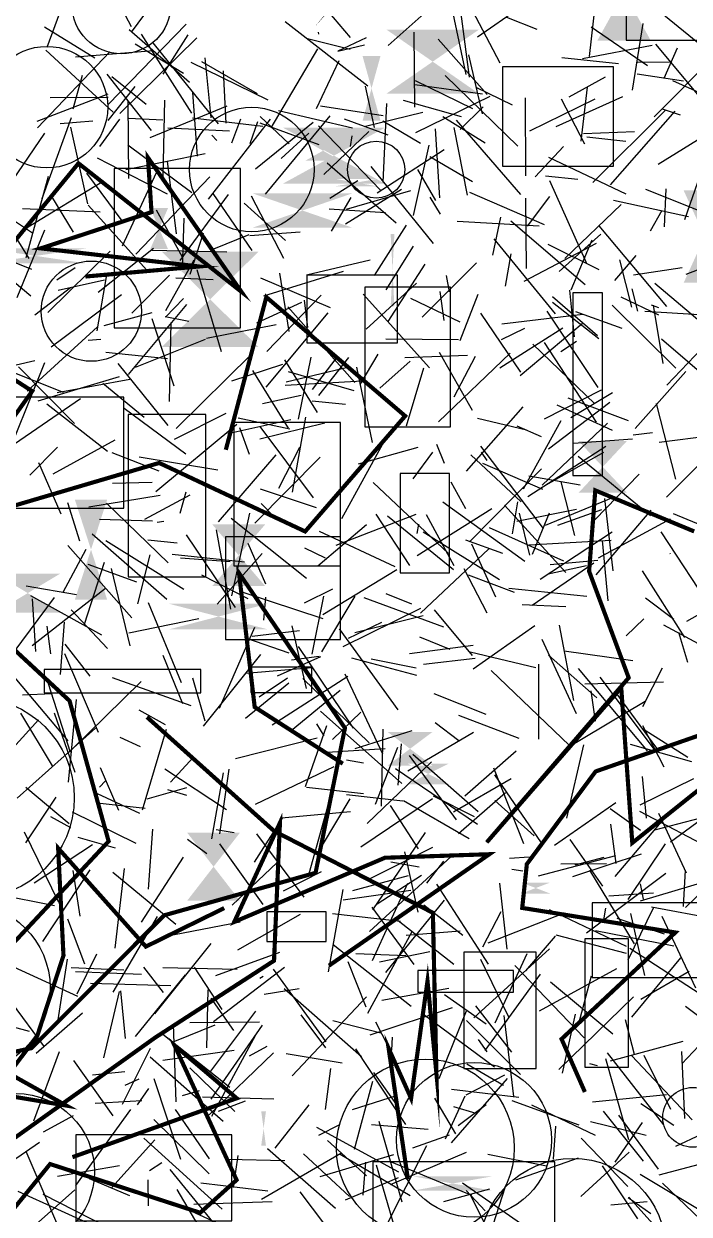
# Model space of a CAD drawing. Extents: x 39652501 to 39653363, y 39457785 to 39458687.
# Drawn here: x 39653107 to 39653187, y 39458163.8 to 39458307.1 of the extents above; entities that cross this region are included whole.
import ezdxf

# ---------------------------------------------------------------- set-up
doc = ezdxf.new("R2010")
doc.units = 0
doc.layers.get('0').update_dxf_attribs({"linetype": 'CONTINUOUS'})

msp = doc.modelspace()

# ---------------------------------------------------------------- linework, layer by layer
for p, q in [((39653115.2592, 39458315.6453), (39653119.8741, 39458306.7498)), ((39653109.7864, 39458304.2398), (39653113.2987, 39458313.8163)), ((39653124.5231, 39458312.3841), (39653119.9046, 39458306.0414)), ((39653146.2807, 39458305.3935), (39653141.5549, 39458311.0076)), ((39653158.0313, 39458310.8742), (39653160.1268, 39458300.9552)), ((39653175.8685, 39458310.9976), (39653174.9869, 39458303.1141)), ((39653159.5174, 39458308.5763), (39653160.5545, 39458300.6282)), ((39653164.2774, 39458302.3263), (39653160.5549, 39458309.4174)), ((39653166.6257, 39458308.9799), (39653161.5497, 39458305.4284)), ((39653190.9656, 39458302.3862), (39653182.4297, 39458309.3427)), ((39653126.5254, 39458306.9963), (39653117.1229, 39458297.3472)), ((39653148.3632, 39458299.5587), (39653138.4143, 39458307.3108)), ((39653150.8052, 39458304.4354), (39653155.1198, 39458308.2777)), ((39653165.0536, 39458307.8656), (39653168.6786, 39458306.4299)), ((39653181.4475, 39458307.0782), (39653180.1501, 39458299.0836)), ((39653109.475, 39458306.6722), (39653115.5424, 39458302.9618)), ((39653126.8998, 39458299.9803), (39653119.651, 39458306.3159)), ((39653127.1723, 39458296.3017), (39653121.1174, 39458305.7926)), ((39653126.7138, 39458305.7391), (39653123.6865, 39458301.0028)), ((39653142.3747, 39458306.0334), (39653142.4386, 39458305.8016)), ((39653153.9999, 39458297.0261), (39653153.9121, 39458306.0562)), ((39653181.9805, 39458302.0157), (39653175.2138, 39458306.6605)), ((39653127.8067, 39458305.3559), (39653118.5162, 39458296.2419)), ((39653120.3884, 39458304.6291), (39653126.1964, 39458301.1188)), ((39653130.3934, 39458295.0054), (39653122.5284, 39458304.7509)), ((39653141.0929, 39458305.2852), (39653146.218, 39458304.0181)), ((39653144.7437, 39458303.7793), (39653147.943, 39458304.5129)), ((39653148.1445, 39458305.3585), (39653144.7644, 39458303.7694)), ((39653162.7192, 39458298.55), (39653156.8119, 39458305.2158)), ((39653182.5587, 39458304.4471), (39653174.1971, 39458302.8319)), ((39653182.8115, 39458295.8507), (39653191.9641, 39458305.1332)), ((39653182.9734, 39458304.6027), (39653190.2409, 39458295.8278)), ((39653185.5668, 39458304.1286), (39653183.9664, 39458300.4591)), ((39653108.6358, 39458294.555), (39653117.3403, 39458303.6836)), ((39653117.743, 39458296.4141), (39653109.632, 39458303.8883)), ((39653113.2147, 39458303.0672), (39653122.5742, 39458303.845)), ((39653128.7348, 39458302.9723), (39653129.4621, 39458295.7403)), ((39653136.714, 39458294.553), (39653142.3582, 39458304.0507)), ((39653162.1536, 39458296.2124), (39653160.525, 39458303.3096)), ((39653171.6765, 39458303.0042), (39653178.5153, 39458302.2876)), ((39653136.3785, 39458297.8545), (39653127.0948, 39458302.3925)), ((39653128.3671, 39458302.5024), (39653135.0592, 39458298.6583)), ((39653131.3344, 39458295.1041), (39653130.9981, 39458301.4032)), ((39653144.8797, 39458302.606), (39653142.1469, 39458296.8321)), ((39653180.777, 39458302.4279), (39653184.6314, 39458302.4709)), ((39653112.9032, 39458296.8185), (39653114.0238, 39458300.8727)), ((39653122.3584, 39458294.2297), (39653117.019, 39458300.984)), ((39653117.5777, 39458300.7063), (39653121.7149, 39458297.3766)), ((39653154.0609, 39458300.2507), (39653160.9626, 39458296.851)), ((39653157.6617, 39458300.8501), (39653166.4144, 39458292.3184)), ((39653172.5714, 39458298.2729), (39653176.9484, 39458300.6688)), ((39653180.7712, 39458301.049), (39653186.3416, 39458300.1765)), ((39653184.9963, 39458300.2286), (39653190.0193, 39458297.9686)), ((39653108.5993, 39458295.3302), (39653117.1368, 39458298.6147)), ((39653120.3437, 39458299.5238), (39653117.1042, 39458295.4129)), ((39653127.8812, 39458291.1284), (39653127.3045, 39458298.7766)), ((39653149.175, 39458294.585), (39653148.0615, 39458299.5475)), ((39653154.0181, 39458299.7389), (39653162.1546, 39458298.6327)), ((39653154.1393, 39458293.9701), (39653163.0631, 39458298.344)), ((39653165.739, 39458297.2687), (39653161.3919, 39458299.3813)), ((39653174.7212, 39458299.4301), (39653173.9755, 39458292.95)), ((39653117.1168, 39458298.201), (39653110.1471, 39458298.1433)), ((39653119.603, 39458288.4322), (39653119.5293, 39458297.6918)), ((39653131.4017, 39458297.1355), (39653122.1405, 39458293.3139)), ((39653123.8849, 39458297.8633), (39653123.7061, 39458288.6673)), ((39653142.6679, 39458297.1676), (39653150.1835, 39458296.0291)), ((39653150.5885, 39458297.4663), (39653150.1659, 39458287.9883)), ((39653152.6123, 39458297.8693), (39653159.599, 39458295.9065)), ((39653159.4751, 39458294.3309), (39653162.2419, 39458297.0798)), ((39653167.3615, 39458288.7451), (39653167.3131, 39458298.1613)), ((39653175.6704, 39458297.9684), (39653167.7962, 39458294.1384)), ((39653179.0002, 39458298.2505), (39653170.957, 39458294.6437)), ((39653171.6116, 39458298.0335), (39653174.434, 39458292.6186)), ((39653109.1804, 39458286.0494), (39653112.702, 39458295.7651)), ((39653118.4942, 39458295.565), (39653116.0812, 39458292.2861)), ((39653119.604, 39458295.6896), (39653123.6966, 39458295.5029)), ((39653127.2727, 39458295.72), (39653135.7474, 39458294.753)), ((39653136.6241, 39458295.5956), (39653129.1656, 39458285.9352)), ((39653132.0092, 39458292.7275), (39653133.0681, 39458295.6273)), ((39653135.4211, 39458295.916), (39653138.898, 39458292.6008)), ((39653136.0416, 39458286.5493), (39653143.8115, 39458295.9672)), ((39653137.6123, 39458296.6202), (39653146.5325, 39458294.5183)), ((39653150.7903, 39458293.6391), (39653145.5428, 39458295.5857)), ((39653154.9577, 39458296.3925), (39653147.9111, 39458294.6693)), ((39653157.3825, 39458295.8924), (39653162.491, 39458292.7362)), ((39653175.4306, 39458287.9643), (39653184.1958, 39458296.7049)), ((39653185.2948, 39458296.5539), (39653177.5081, 39458287.686)), ((39653192.7588, 39458296.0017), (39653183.2682, 39458290.1411)), ((39653183.7415, 39458296.8204), (39653185.938, 39458296.1023)), ((39653115.2876, 39458295.3477), (39653111.3694, 39458294.9965)), ((39653112.5836, 39458294.6106), (39653114.635, 39458285.3979)), ((39653124.3179, 39458294.5309), (39653131.7109, 39458294.1556)), ((39653135.0933, 39458295.2685), (39653134.1582, 39458292.59)), ((39653134.8569, 39458289.5825), (39653141.7864, 39458295.2093)), ((39653142.517, 39458292.5052), (39653135.4278, 39458295.0851)), ((39653149.8964, 39458287.0252), (39653142.4324, 39458294.7631)), ((39653143.0552, 39458288.9134), (39653148.4665, 39458294.1013)), ((39653150.1578, 39458295.3791), (39653154.7097, 39458292.708)), ((39653157.0052, 39458286.0968), (39653156.4861, 39458294.4015)), ((39653158.6945, 39458294.5784), (39653160.3106, 39458286.4391)), ((39653158.9887, 39458295.4503), (39653166.7354, 39458286.5114)), ((39653180.4377, 39458294.062), (39653174.2869, 39458293.804)), ((39653109.4769, 39458293.9034), (39653104.2384, 39458286.2137)), ((39653130.1896, 39458292.999), (39653129.6109, 39458293.6491)), ((39653137.9218, 39458290.8344), (39653141.2608, 39458293.9021)), ((39653146.4465, 39458293.5685), (39653146.2489, 39458292.2734)), ((39653174.6876, 39458293.4538), (39653179.379, 39458292.9273)), ((39653119.2661, 39458289.5287), (39653128.809, 39458291.4348)), ((39653127.203, 39458286.7066), (39653119.4933, 39458292.4661)), ((39653157.5463, 39458291.8756), (39653149.4638, 39458286.6827)), ((39653153.8408, 39458284.0029), (39653155.7549, 39458292.4415)), ((39653171.8755, 39458292.2866), (39653168.4658, 39458288.6537)), ((39653115.8172, 39458290.9277), (39653124.2298, 39458286.5879)), ((39653125.3262, 39458281.779), (39653124.2474, 39458290.5166)), ((39653143.47, 39458290.3092), (39653151.7666, 39458283.114)), ((39653156.2741, 39458280.6104), (39653148.7443, 39458289.8827)), ((39653160.9366, 39458288.0331), (39653155.8226, 39458291.0269)), ((39653170.103, 39458291.0037), (39653179.3932, 39458286.5725)), ((39653107.2502, 39458278.9088), (39653109.9543, 39458288.7355)), ((39653118.9292, 39458283.1842), (39653114.551, 39458289.0768)), ((39653118.8533, 39458280.3247), (39653123.2302, 39458289.7413)), ((39653120.4624, 39458279.3319), (39653129.3632, 39458288.6469)), ((39653156.5197, 39458285.7926), (39653154.3528, 39458289.5263)), ((39653169.7122, 39458288.7389), (39653173.6001, 39458288.3634)), ((39653188.3155, 39458288.8882), (39653186.436, 39458283.4775)), ((39653116.4492, 39458288.0393), (39653107.4918, 39458282.5936)), ((39653143.7973, 39458286.0878), (39653147.1663, 39458288.2025)), ((39653145.6837, 39458282.9788), (39653152.426, 39458287.169)), ((39653145.7914, 39458284.7407), (39653153.5464, 39458287.0059)), ((39653174.676, 39458278.2944), (39653170.2365, 39458288.1702)), ((39653181.7661, 39458287.1467), (39653188.2959, 39458284.5453)), ((39653184.2009, 39458287.1994), (39653183.9984, 39458282.6021)), ((39653107.6078, 39458278.826), (39653103.2346, 39458285.8275)), ((39653112.9614, 39458281.9914), (39653110.3412, 39458286.2847)), ((39653131.5743, 39458286.5057), (39653125.7539, 39458278.5842)), ((39653134.4536, 39458279.7829), (39653129.7592, 39458286.6339)), ((39653133.4693, 39458285.465), (39653138.4482, 39458280.9923)), ((39653138.251, 39458278.8048), (39653134.3818, 39458286.3098)), ((39653146.323, 39458286.1545), (39653143.9473, 39458282.1017)), ((39653157.1128, 39458284.1383), (39653155.8375, 39458286.1879)), ((39653169.6002, 39458282.8424), (39653160.6217, 39458286.7636)), ((39653167.3365, 39458286.0772), (39653167.4076, 39458277.5971)), ((39653167.5749, 39458282.7148), (39653170.2443, 39458286.2802)), ((39653186.9395, 39458283.8079), (39653177.9084, 39458285.7989)), ((39653108.0269, 39458281.876), (39653103.8801, 39458284.5694)), ((39653106.8167, 39458284.8134), (39653116.1474, 39458284.4258)), ((39653121.7581, 39458277.4182), (39653114.712, 39458285.2272)), ((39653126.0683, 39458278.9534), (39653122.9473, 39458284.6178)), ((39653143.7132, 39458284.7888), (39653150.4946, 39458284.3309)), ((39653172.0499, 39458278.8094), (39653178.8256, 39458285.3106)), ((39653182.3443, 39458282.1371), (39653183.7414, 39458284.6158)), ((39653126.2125, 39458283.6606), (39653126.04, 39458277.574)), ((39653152.9834, 39458282.8146), (39653149.1296, 39458276.772)), ((39653159.0978, 39458283.2951), (39653168.9807, 39458282.7283)), ((39653163.3854, 39458279.2231), (39653164.3717, 39458283.7963)), ((39653174.5016, 39458275.6495), (39653165.5448, 39458283.2946)), ((39653184.3336, 39458273.0267), (39653176.1797, 39458282.7508)), ((39653109.4601, 39458282.2341), (39653106.1461, 39458274.0846)), ((39653128.5661, 39458281.8635), (39653126.9593, 39458276.8897)), ((39653134.0413, 39458281.6486), (39653129.8018, 39458279.947)), ((39653134.1715, 39458281.5768), (39653140.2286, 39458282.0055)), ((39653163.518, 39458281.1726), (39653170.8849, 39458272.1638)), ((39653176.3918, 39458281.7274), (39653171.373, 39458277.2362)), ((39653100.7561, 39458280.2532), (39653107.8312, 39458274.3206)), ((39653122.5627, 39458280.0222), (39653115.9193, 39458274.722)), ((39653122.369, 39458279.8087), (39653131.3808, 39458279.627)), ((39653150.563, 39458275.0475), (39653153.8448, 39458280.2997)), ((39653167.1486, 39458276.081), (39653175.8521, 39458280.645)), ((39653169.9891, 39458280.5137), (39653176.1305, 39458277.4852)), ((39653172.8165, 39458275.023), (39653175.3473, 39458281.0704)), ((39653103.5014, 39458279.2972), (39653107.9168, 39458277.5387)), ((39653117.3696, 39458279.6833), (39653109.8637, 39458272.31)), ((39653127.4467, 39458278.614), (39653124.0235, 39458272.5044)), ((39653148.6482, 39458278.6115), (39653140.9889, 39458276.8172)), ((39653165.5405, 39458279.3706), (39653164.8612, 39458275.4832)), ((39653180.6131, 39458279.161), (39653178.0199, 39458276.1542)), ((39653180.1262, 39458272.9313), (39653178.6609, 39458278.6297)), ((39653186.6314, 39458276.9167), (39653191.5613, 39458278.8119)), ((39653110.9394, 39458276.2606), (39653113.1419, 39458277.7194)), ((39653130.7577, 39458267.594), (39653127.833, 39458277.4603)), ((39653135.846, 39458274.3013), (39653145.4509, 39458277.2837)), ((39653138.9138, 39458270.0418), (39653137.7887, 39458277.0396)), ((39653150.7908, 39458271.2243), (39653155.2441, 39458278.1378)), ((39653161.4422, 39458278.2814), (39653154.8944, 39458271.7305)), ((39653186.1599, 39458277.671), (39653180.3251, 39458276.7841)), ((39653111.1148, 39458275.0015), (39653116.6942, 39458276.2547)), ((39653115.8028, 39458270.1183), (39653116.9172, 39458276.6162)), ((39653119.9866, 39458272.2311), (39653124.5, 39458276.8057)), ((39653125.2565, 39458276.4861), (39653129.7622, 39458276.2801)), ((39653143.8795, 39458272.872), (39653135.5034, 39458276.4518)), ((39653148.1527, 39458270.3135), (39653154.1952, 39458275.8511)), ((39653158.1942, 39458274.7966), (39653157.8062, 39458276.754)), ((39653182.8643, 39458275.8324), (39653188.5376, 39458271.0555)), ((39653112.5874, 39458275.2737), (39653108.3086, 39458271.986)), ((39653118.7413, 39458274.4282), (39653110.2518, 39458268.1416)), ((39653126.1981, 39458274.0126), (39653124.0341, 39458271.7539)), ((39653142.7351, 39458274.3956), (39653136.1999, 39458267.6032)), ((39653147.8124, 39458274.5329), (39653155.7842, 39458265.6423)), ((39653153.5034, 39458274.0297), (39653159.4132, 39458271.178)), ((39653157.0316, 39458274.8475), (39653157.5165, 39458271.3458)), ((39653159.4457, 39458268.9259), (39653161.6338, 39458274.5003)), ((39653170.574, 39458274.219), (39653175.9827, 39458269.5265)), ((39653172.6348, 39458274.9951), (39653173.1904, 39458269.3856)), ((39653183.3454, 39458272.0022), (39653178.8128, 39458274.1678)), ((39653180.8169, 39458272.4862), (39653180.1433, 39458275.1382)), ((39653126.559, 39458273.2873), (39653119.5177, 39458264.8313)), ((39653135.0188, 39458271.0508), (39653140.4246, 39458273.5336)), ((39653146.7771, 39458263.9013), (39653138.726, 39458273.0107)), ((39653141.1256, 39458270.5196), (39653140.7269, 39458273.7753)), ((39653176.1395, 39458269.1492), (39653170.5636, 39458273.5039)), ((39653177.7481, 39458273.2088), (39653185.4071, 39458265.6217)), ((39653182.4298, 39458273.2394), (39653183.3071, 39458272.9179)), ((39653182.6898, 39458273.1875), (39653183.8459, 39458266.1798)), ((39653116.6501, 39458270.7538), (39653122.4199, 39458272.2958)), ((39653122.3925, 39458271.5904), (39653125.0352, 39458263.4746)), ((39653126.8166, 39458271.214), (39653123.9701, 39458271.7842)), ((39653124.4904, 39458261.5782), (39653124.7108, 39458271.123)), ((39653143.532, 39458272.2674), (39653136.0895, 39458263.3329)), ((39653161.9089, 39458272.2441), (39653166.7015, 39458265.1236)), ((39653164.4677, 39458270.9379), (39653174.2263, 39458272.0894)), ((39653169.8689, 39458272.4571), (39653176.0322, 39458263.2988)), ((39653173.3236, 39458272.4369), (39653178.9012, 39458270.4402)), ((39653181.6805, 39458272.4812), (39653190.8605, 39458271.9235)), ((39653115.8523, 39458270.5852), (39653107.3882, 39458262.8223)), ((39653128.9635, 39458269.2014), (39653137.3397, 39458270.8846)), ((39653171.8212, 39458270.4146), (39653164.2337, 39458265.594)), ((39653167.2173, 39458270.396), (39653164.401, 39458269.0199)), ((39653166.6886, 39458264.711), (39653174.1198, 39458271.004)), ((39653184.3052, 39458263.5604), (39653190.5331, 39458270.1002)), ((39653116.2565, 39458269.0397), (39653114.7383, 39458268.9563)), ((39653120.4167, 39458265.729), (39653128.8473, 39458269.1131)), ((39653159.2698, 39458269.0366), (39653150.5104, 39458269.0931)), ((39653175.6675, 39458261.3141), (39653168.2185, 39458268.5031)), ((39653175.8675, 39458259.0942), (39653169.5927, 39458268.6971)), ((39653171.576, 39458267.621), (39653173.4525, 39458268.8391)), ((39653183.6785, 39458269.1596), (39653192.5024, 39458261.5506)), ((39653116.8423, 39458267.5221), (39653124.2452, 39458266.7751)), ((39653125.319, 39458258.3525), (39653134.3999, 39458267.3541)), ((39653140.0341, 39458259.4659), (39653141.5347, 39458266.9499)), ((39653141.7167, 39458263.0316), (39653144.671, 39458266.9324)), ((39653146.0471, 39458266.9124), (39653142.4078, 39458262.3198)), ((39653149.558, 39458267.3143), (39653147.4108, 39458263.6548)), ((39653152.794, 39458266.893), (39653160.3483, 39458267.1706)), ((39653156.8735, 39458259.1604), (39653165.4763, 39458267.4076)), ((39653156.9335, 39458267.5293), (39653160.9225, 39458260.5597)), ((39653158.7344, 39458262.1564), (39653161.3099, 39458267.0727)), ((39653108.3023, 39458266.4851), (39653101.9284, 39458265.025)), ((39653104.6774, 39458265.5146), (39653111.7132, 39458262.7372)), ((39653109.4788, 39458266.2526), (39653105.8588, 39458257.2637)), ((39653113.069, 39458258.95), (39653106.3355, 39458265.785)), ((39653124.3496, 39458258.7087), (39653118.334, 39458266.1858)), ((39653132.0164, 39458264.0669), (39653138.1509, 39458266.083)), ((39653138.3409, 39458266.6007), (39653142.2677, 39458260.2738)), ((39653146.1052, 39458265.7271), (39653138.5446, 39458263.917)), ((39653148.9385, 39458256.6547), (39653147.0259, 39458265.7292)), ((39653153.4327, 39458266.44), (39653149.7859, 39458263.1977)), ((39653155.0736, 39458265.5898), (39653152.9748, 39458258.6215)), ((39653118.4683, 39458264.5568), (39653108.6513, 39458261.6247)), ((39653111.0105, 39458262.6756), (39653119.7268, 39458264.2686)), ((39653134.4839, 39458265.3189), (39653138.7951, 39458258.385)), ((39653138.4216, 39458263.5816), (39653147.7109, 39458264.0926)), ((39653138.7768, 39458265.1979), (39653146.6737, 39458262.9261)), ((39653180.4949, 39458258.3356), (39653186.6177, 39458265.2198)), ((39653121.4678, 39458259.6897), (39653116.4734, 39458263.7766)), ((39653169.6185, 39458259.5117), (39653176.4819, 39458262.9867)), ((39653172.767, 39458259.6741), (39653177.8006, 39458262.6623)), ((39653113.7808, 39458261.9072), (39653105.2053, 39458256.0172)), ((39653109.7383, 39458261.3318), (39653117.0577, 39458255.6032)), ((39653140.3373, 39458262.3143), (39653135.7089, 39458261.3189)), ((39653141.6653, 39458261.6917), (39653145.6847, 39458261.2893)), ((39653170.1049, 39458255.9118), (39653177.4758, 39458261.5215)), ((39653171.1031, 39458261.2097), (39653177.7342, 39458258.145)), ((39653172.4104, 39458262.0537), (39653179.6625, 39458259.3141)), ((39653183.057, 39458261.3475), (39653185.371, 39458252.2384)), ((39653126.4715, 39458255.2684), (39653119.0544, 39458260.7387)), ((39653131.2772, 39458260.141), (39653125.0581, 39458257.0281)), ((39653140.8444, 39458259.7282), (39653139.2628, 39458250.6887)), ((39653160.2229, 39458253.1987), (39653167.0299, 39458260.9368)), ((39653132.5893, 39458258.8269), (39653122.8778, 39458250.731)), ((39653131.53, 39458257.7454), (39653139.1066, 39458259.4136)), ((39653138.995, 39458258.2497), (39653132.7525, 39458259.5956)), ((39653132.9353, 39458258.4667), (39653134.0911, 39458255.2678)), ((39653135.3711, 39458257.0956), (39653143.1668, 39458259.0179)), ((39653141.8109, 39458250.0014), (39653135.3898, 39458258.592)), ((39653161.5335, 39458259.601), (39653167.443, 39458258.1755)), ((39653166.2657, 39458258.6748), (39653169.1872, 39458257.3711)), ((39653171.5549, 39458259.2581), (39653167.0399, 39458251.048)), ((39653177.1993, 39458258.9773), (39653169.3428, 39458251.5249)), ((39653193.4898, 39458259.3224), (39653184.2957, 39458250.0877)), ((39653110.5227, 39458252.9089), (39653117.9693, 39458256.9835)), ((39653150.5716, 39458257.2731), (39653145.1786, 39458247.4721)), ((39653180.2094, 39458257.0515), (39653173.1149, 39458256.5555)), ((39653182.6144, 39458257.8346), (39653180.2769, 39458257.5311)), ((39653189.6814, 39458257.4509), (39653183.4083, 39458256.6781)), ((39653111.0254, 39458256.1096), (39653107.7156, 39458252.7251)), ((39653123.2615, 39458253.2133), (39653117.6266, 39458255.43)), ((39653137.6685, 39458251.156), (39653140.1833, 39458256.0894)), ((39653147.2246, 39458254.0946), (39653154.4048, 39458256.1003)), ((39653153.7989, 39458252.3032), (39653156.1689, 39458255.5125)), ((39653157.5622, 39458254.1218), (39653156.6745, 39458256.4285)), ((39653169.4733, 39458246.3068), (39653161.9655, 39458256.2025)), ((39653162.7096, 39458254.4996), (39653162.0335, 39458255.4918)), ((39653176.9931, 39458256.1897), (39653167.5952, 39458250.1309)), ((39653176.6917, 39458255.4544), (39653169.1926, 39458251.2159)), ((39653108.743, 39458254.243), (39653111.4316, 39458248.0932)), ((39653120.8368, 39458254.9535), (39653130.3031, 39458253.38)), ((39653137.2772, 39458255.1838), (39653130.357, 39458247.1093)), ((39653142.6294, 39458254.9041), (39653134.7504, 39458246.9509)), ((39653166.7876, 39458249.5227), (39653160.7298, 39458255.1973)), ((39653169.3902, 39458251.0251), (39653162.2048, 39458254.1253)), ((39653182.3616, 39458247.8284), (39653173.6653, 39458254.9773)), ((39653169.2345, 39458253.4815), (39653160.5829, 39458244.7148)), ((39653173.8941, 39458251.5336), (39653167.7223, 39458252.594)), ((39653175.6757, 39458247.352), (39653181.0065, 39458252.8709)), ((39653122.431, 39458251.8455), (39653117.6533, 39458251.7113)), ((39653142.1872, 39458248.819), (39653135.4584, 39458251.0651)), ((39653148.9832, 39458251.8387), (39653158.0677, 39458243.3005)), ((39653160.1426, 39458248.6851), (39653158.3636, 39458251.8722)), ((39653173.2505, 39458245.4635), (39653171.5992, 39458251.9153)), ((39653123.3936, 39458250.294), (39653114.7999, 39458248.8751)), ((39653121.5255, 39458247.4347), (39653126.9886, 39458250.3672)), ((39653126.4566, 39458250.6729), (39653125.7589, 39458248.1308)), ((39653169.718, 39458246.7119), (39653177.9193, 39458250.0688)), ((39653176.8052, 39458249.9141), (39653177.8086, 39458241.2293)), ((39653112.2356, 39458249.4517), (39653113.6794, 39458244.8181)), ((39653124.3582, 39458242.1745), (39653116.9241, 39458249.375)), ((39653135.5287, 39458249.3114), (39653137.0225, 39458247.7813)), ((39653163.2662, 39458248.6599), (39653154.2895, 39458243.0172)), ((39653157.3916, 39458249.5024), (39653167.2446, 39458242.3765)), ((39653172.1893, 39458241.0287), (39653164.8001, 39458249.1272)), ((39653165.7428, 39458245.6875), (39653166.4016, 39458249.5318)), ((39653166.2609, 39458247.191), (39653173.4765, 39458248.6522)), ((39653171.218, 39458246.7128), (39653176.5004, 39458248.6059)), ((39653175.8338, 39458240.7161), (39653182.4332, 39458248.5061)), ((39653116.0839, 39458247.4251), (39653122.4611, 39458247.2484)), ((39653123.0144, 39458247.0664), (39653123.8175, 39458247.2043)), ((39653131.9145, 39458247.5616), (39653140.9884, 39458240.3217)), ((39653134.1191, 39458248.1761), (39653131.9489, 39458238.2147)), ((39653144.5485, 39458244.3132), (39653154.1577, 39458248.0449)), ((39653153.412, 39458241.8631), (39653149.3562, 39458248.043)), ((39653150.7119, 39458247.8327), (39653158.6776, 39458241.3859)), ((39653154.4704, 39458246.8487), (39653154.2667, 39458245.7007)), ((39653158.7306, 39458241.8079), (39653155.4346, 39458247.9461)), ((39653167.8277, 39458243.1142), (39653166.6037, 39458248.1608)), ((39653168.1454, 39458243.209), (39653170.2209, 39458248.1816)), ((39653176.1217, 39458242.7814), (39653184.7661, 39458247.4626)), ((39653185.0809, 39458248.1086), (39653194.9848, 39458243.9715)), ((39653124.1799, 39458237.7835), (39653115.2017, 39458245.6251)), ((39653132.4384, 39458236.8022), (39653126.5338, 39458245.5514)), ((39653130.0973, 39458246.134), (39653131.8487, 39458236.602)), ((39653148.1786, 39458246.7543), (39653142.3479, 39458241.772)), ((39653151.6597, 39458241.6856), (39653142.5288, 39458245.9417)), ((39653155.0207, 39458245.9227), (39653164.1997, 39458240.1608)), ((39653162.9336, 39458246.45), (39653171.8895, 39458242.4221)), ((39653169.096, 39458240.2317), (39653177.7295, 39458245.9183)), ((39653183.6184, 39458245.9087), (39653189.9805, 39458236.1966)), ((39653112.2563, 39458244.2646), (39653119.9579, 39458235.569)), ((39653116.8505, 39458244.8788), (39653126.2391, 39458239.0251)), ((39653121.8826, 39458244.9633), (39653125.4415, 39458244.5705)), ((39653133.9302, 39458244.5643), (39653136.0454, 39458239.6366)), ((39653143.271, 39458242.7388), (39653140.7699, 39458243.957)), ((39653160.0907, 39458244.9566), (39653164.5499, 39458243.3403)), ((39653160.814, 39458244.4706), (39653163.7177, 39458238.0772)), ((39653177.6174, 39458244.8486), (39653167.7706, 39458244.3211)), ((39653176.5394, 39458244.8666), (39653177.2111, 39458237.6226)), ((39653114.4537, 39458243.7755), (39653111.6843, 39458238.6023)), ((39653120.6762, 39458237.245), (39653122.1765, 39458243.1328)), ((39653124.8268, 39458243.2111), (39653133.528, 39458242.2893)), ((39653131.7992, 39458242.3076), (39653125.8066, 39458242.7365)), ((39653135.6576, 39458243.3141), (39653130.2235, 39458237.1905)), ((39653162.9211, 39458243.8758), (39653154.6805, 39458236.1232)), ((39653184.7752, 39458243.2387), (39653184.7242, 39458243.2936)), ((39653114.2605, 39458234.7891), (39653116.6664, 39458242.2446)), ((39653114.6901, 39458242.0205), (39653120.5183, 39458239.882)), ((39653117.4787, 39458241.4845), (39653119.7267, 39458232.1735)), ((39653151.8303, 39458241.3444), (39653142.9335, 39458235.9264)), ((39653159.9206, 39458241.4855), (39653162.691, 39458236.1602)), ((39653175.5277, 39458242.1389), (39653168.1393, 39458237.0573)), ((39653174.6722, 39458241.8237), (39653170.0293, 39458240.8248)), ((39653176.0131, 39458242.4432), (39653170.2726, 39458241.9325)), ((39653181.3638, 39458241.1986), (39653186.4654, 39458233.192)), ((39653128.3334, 39458240.7185), (39653133.9292, 39458237.8783)), ((39653160.444, 39458240.7392), (39653165.9721, 39458238.6694)), ((39653113.3069, 39458238.3171), (39653107.2692, 39458239.3775)), ((39653107.7942, 39458238.2506), (39653116.3374, 39458233.5243)), ((39653116.8029, 39458239.0841), (39653108.0019, 39458232.172)), ((39653142.9975, 39458235.4395), (39653133.3672, 39458238.6187)), ((39653144.0958, 39458239.0073), (39653140.6846, 39458237.3308)), ((39653146.8079, 39458238.184), (39653142.77, 39458231.4654)), ((39653153.6312, 39458237.2117), (39653150.5771, 39458238.4563)), ((39653165.329, 39458239.1475), (39653174.7058, 39458238.1619)), ((39653186.7136, 39458235.177), (39653193.0035, 39458238.6742)), ((39653110.6203, 39458237.996), (39653103.6351, 39458228.6116)), ((39653107.9716, 39458237.8645), (39653108.4051, 39458231.4967)), ((39653121.9417, 39458237.3936), (39653125.9263, 39458227.7937)), ((39653136.0617, 39458238.0481), (39653135.8047, 39458235.274)), ((39653143.0158, 39458238.1523), (39653141.6097, 39458231.1952)), ((39653157.5093, 39458234.4547), (39653147.8993, 39458237.9678)), ((39653172.159, 39458236.8901), (39653166.9196, 39458237.1236)), ((39653185.1607, 39458235.3517), (39653181.7481, 39458237.9455)), ((39653112.6864, 39458236.5222), (39653117.0489, 39458231.8595)), ((39653128.0494, 39458235.4386), (39653119.6018, 39458233.7286)), ((39653154.6794, 39458236.6839), (39653145.3398, 39458232.0568)), ((39653155.0216, 39458235.8178), (39653146.7788, 39458233.7363)), ((39653160.9558, 39458231.0343), (39653156.3921, 39458236.5057)), ((39653181.5368, 39458235.4378), (39653179.4187, 39458233.3847)), ((39653109.7551, 39458234.5559), (39653110.2047, 39458231.2106)), ((39653111.8304, 39458235.0586), (39653111.3679, 39458228.7552)), ((39653130.5082, 39458224.7009), (39653134.761, 39458234.4544)), ((39653134.4435, 39458233.3439), (39653140.1534, 39458234.0213)), ((39653140.9636, 39458227.0429), (39653139.2737, 39458234.6095)), ((39653152.0226, 39458224.4709), (39653144.9395, 39458234.2206)), ((39653146.0163, 39458233.1017), (39653150.0613, 39458235.0572)), ((39653161.0356, 39458229.439), (39653168.4621, 39458234.6312)), ((39653173.1467, 39458225.6048), (39653171.4088, 39458234.6833)), ((39653193.249, 39458229.6592), (39653183.9651, 39458234.6749)), ((39653138.9152, 39458231.3212), (39653133.7876, 39458233.083)), ((39653158.2442, 39458231.7658), (39653154.6214, 39458233.2261)), ((39653173.4668, 39458224.0005), (39653169.3434, 39458232.9626)), ((39653186.85, 39458230.1914), (39653185.7533, 39458233.798)), ((39653111.8569, 39458231.2503), (39653115.9361, 39458221.8005)), ((39653114.9554, 39458228.5572), (39653111.9565, 39458232.3813)), ((39653123.6892, 39458231.0479), (39653126.0682, 39458225.2433)), ((39653135.4485, 39458231.1559), (39653128.537, 39458222.5315)), ((39653146.6445, 39458222.2664), (39653140.0111, 39458232.1047)), ((39653161.0404, 39458232.2415), (39653153.3786, 39458231.2323)), ((39653160.6679, 39458231.4494), (39653168.5718, 39458229.5829)), ((39653175.8982, 39458225.9359), (39653170.0989, 39458231.0508)), ((39653180.2516, 39458230.3715), (39653171.9695, 39458231.5485)), ((39653137.5074, 39458228.5786), (39653142.7167, 39458230.9198)), ((39653139.1598, 39458230.4861), (39653142.4851, 39458230.9325)), ((39653146.3989, 39458230.7261), (39653154.2219, 39458228.6461)), ((39653154.1522, 39458229.4833), (39653148.7466, 39458230.5892)), ((39653155.0716, 39458229.9921), (39653161.283, 39458230.7132)), ((39653168.9177, 39458220.9588), (39653168.9315, 39458229.9665)), ((39653112.3144, 39458220.7563), (39653105.4812, 39458228.8632)), ((39653127.1237, 39458224.9616), (39653117.6667, 39458228.3373)), ((39653128.7828, 39458223.1037), (39653127.3292, 39458228.2872)), ((39653141.6518, 39458229.5371), (39653133.6949, 39458228.8763)), ((39653138.6777, 39458228.2991), (39653135.2989, 39458226.0259)), ((39653136.8629, 39458222.6921), (39653145.9641, 39458228.531)), ((39653148.5237, 39458220.5342), (39653140.5493, 39458228.2453)), ((39653150.1674, 39458219.1333), (39653145.6268, 39458228.7995)), ((39653172.6295, 39458220.1972), (39653163.1944, 39458229.2226)), ((39653173.659, 39458229.45), (39653181.9629, 39458219.5598)), ((39653182.9642, 39458219.535), (39653176.3193, 39458228.4035)), ((39653183.7693, 39458229.4882), (39653181.3791, 39458224.8544)), ((39653109.9147, 39458227.6447), (39653112.5757, 39458219.4111)), ((39653112.5418, 39458219.5051), (39653121.0784, 39458227.8799)), ((39653138.8368, 39458227.6805), (39653133.6367, 39458223.4554)), ((39653139.1329, 39458221.9845), (39653145.0391, 39458226.8638)), ((39653174.4674, 39458227.5992), (39653183.9193, 39458227.8446)), ((39653175.1989, 39458226.793), (39653175.6944, 39458223.1344)), ((39653106.8373, 39458226.299), (39653110.4049, 39458226.453)), ((39653113.2949, 39458225.7298), (39653112.3245, 39458215.799)), ((39653156.2914, 39458226.4591), (39653162.5673, 39458223.9749)), ((39653181.7122, 39458225.4975), (39653172.1769, 39458219.8022)), ((39653178.0696, 39458226.683), (39653183.0592, 39458219.8603)), ((39653110.4405, 39458217.7582), (39653106.6365, 39458224.0778)), ((39653110.615, 39458224.1237), (39653113.0971, 39458217.004)), ((39653120.8209, 39458224.4981), (39653123.9957, 39458222.7085)), ((39653142.6726, 39458224.3199), (39653152.4656, 39458215.6036)), ((39653147.498, 39458224.1889), (39653144.1183, 39458220.9337)), ((39653105.6502, 39458219.8697), (39653108.7556, 39458223.2851)), ((39653140.8694, 39458215.2697), (39653143.4289, 39458222.6134)), ((39653143.1167, 39458221.3567), (39653142.2226, 39458222.792)), ((39653156.4591, 39458222.9481), (39653159.3146, 39458220.7787)), ((39653166.5536, 39458221.0547), (39653159.3184, 39458223.789)), ((39653184.0005, 39458217.5814), (39653181.444, 39458222.577)), ((39653106.1817, 39458213.8425), (39653115.6187, 39458222.2799)), ((39653121.0131, 39458220.0263), (39653118.5648, 39458221.171)), ((39653124.0996, 39458222.1083), (39653121.2287, 39458212.409)), ((39653142.2545, 39458221.0864), (39653132.4496, 39458218.5718)), ((39653146.8521, 39458219.8179), (39653153.6778, 39458221.9965)), ((39653149.9987, 39458212.9065), (39653150.1997, 39458222.1509)), ((39653153.1842, 39458217.1625), (39653161.0619, 39458221.8178)), ((39653186.8515, 39458218.7545), (39653181.3908, 39458222.2117)), ((39653143.4777, 39458219.3911), (39653150.4499, 39458219.8526)), ((39653149.2768, 39458213.1171), (39653151.9762, 39458219.9792)), ((39653152.0115, 39458215.4206), (39653152.3933, 39458220.4027)), ((39653174.3045, 39458220.2709), (39653172.2693, 39458211.4568)), ((39653179.921, 39458220.3534), (39653187.2907, 39458218.2727)), ((39653127.3962, 39458218.8026), (39653124.6205, 39458215.7804)), ((39653145.7813, 39458218.4591), (39653147.8397, 39458218.1239)), ((39653148.2824, 39458210.8054), (39653156.0047, 39458218.2467)), ((39653159.0333, 39458211.2636), (39653153.374, 39458219.0056)), ((39653153.7648, 39458219.135), (39653161.6191, 39458212.2646)), ((39653166.1979, 39458219.5302), (39653160.0409, 39458214.1004)), ((39653116.169, 39458217.5363), (39653118.3548, 39458212.4093)), ((39653131.3776, 39458212.4329), (39653123.9486, 39458217.349)), ((39653130.971, 39458216.9177), (39653129.5373, 39458208.9734)), ((39653131.6247, 39458217.3397), (39653130.5015, 39458209.5579)), ((39653134.8285, 39458213.147), (39653144.2995, 39458217.6499)), ((39653151.6828, 39458217.437), (39653161.5366, 39458210.7155)), ((39653167.1394, 39458208.3756), (39653163.5187, 39458217.4564)), ((39653116.0969, 39458215.1827), (39653116.8084, 39458215.9312)), ((39653158.6647, 39458212.2174), (39653165.5978, 39458216.2303)), ((39653169.2493, 39458208.4703), (39653163.6263, 39458216.6496)), ((39653187.5143, 39458216.1923), (39653181.0792, 39458213.0256)), ((39653181.8766, 39458211.4675), (39653181.4141, 39458216.4692)), ((39653110.837, 39458213.9609), (39653107.1815, 39458208.4804)), ((39653107.2136, 39458215.1953), (39653112.4231, 39458210.7914)), ((39653120.9252, 39458212.0206), (39653115.8371, 39458214.358)), ((39653121.8057, 39458213.7635), (39653126.5963, 39458215.1379)), ((39653126.5763, 39458214.1753), (39653124.3156, 39458214.8562)), ((39653140.9736, 39458215.1939), (39653147.8333, 39458214.4312)), ((39653141.288, 39458204.7697), (39653143.9403, 39458214.3151)), ((39653152.5671, 39458213.485), (39653145.7886, 39458214.2685)), ((39653161.2004, 39458211.5967), (39653156.2451, 39458214.1027)), ((39653159.2823, 39458209.6024), (39653164.9044, 39458214.5505)), ((39653121.5778, 39458212.6262), (39653116.1717, 39458213.2325)), ((39653146.1888, 39458213.7907), (39653142.8806, 39458208.2097)), ((39653147.5245, 39458207.9789), (39653156.1236, 39458213.8107)), ((39653151.0503, 39458212.9763), (39653154.422, 39458207.7537)), ((39653152.6315, 39458213.5868), (39653160.5299, 39458209.0151)), ((39653163.6381, 39458213.579), (39653168.3488, 39458209.3235)), ((39653170.8157, 39458208.2057), (39653178.2077, 39458213.3536)), ((39653181.1571, 39458209.979), (39653177.5081, 39458212.5559)), ((39653192.1767, 39458212.4535), (39653182.8508, 39458210.0183)), ((39653112.6225, 39458210.2851), (39653110.2401, 39458211.6145)), ((39653112.8138, 39458212.1978), (39653120.4611, 39458208.4511)), ((39653134.7352, 39458206.151), (39653138.1094, 39458211.4312)), ((39653146.2816, 39458212.1974), (39653137.9617, 39458211.4556)), ((39653184.5359, 39458212.06), (39653178.0815, 39458204.4291)), ((39653181.0216, 39458212.3007), (39653190.8752, 39458207.1086)), ((39653186.6842, 39458204.8114), (39653183.3702, 39458212.0273)), ((39653189.7299, 39458212.2152), (39653184.7666, 39458208.5513)), ((39653107.0276, 39458209.7927), (39653111.1519, 39458201.3269)), ((39653121.9859, 39458202.9053), (39653122.5021, 39458210.106)), ((39653132.2817, 39458209.6781), (39653130.1312, 39458210.0269)), ((39653134.951, 39458209.5832), (39653140.6649, 39458201.96)), ((39653155.2557, 39458209.7184), (39653148.9129, 39458200.4041)), ((39653178.2364, 39458205.9933), (39653177.5887, 39458210.7184)), ((39653108.2349, 39458203.6855), (39653115.2272, 39458208.2897)), ((39653117.9924, 39458207.8493), (39653113.536, 39458209.1103)), ((39653126.6753, 39458208.9083), (39653128.9761, 39458207.1842)), ((39653130.5289, 39458208.3523), (39653135.7327, 39458201.0538)), ((39653176.6403, 39458203.2676), (39653172.6979, 39458208.8827)), ((39653184.1201, 39458208.3674), (39653179.6393, 39458201.6726)), ((39653126.1475, 39458206.7602), (39653121.0933, 39458198.9289)), ((39653148.564, 39458204.1426), (39653156.1953, 39458207.9527)), ((39653158.3682, 39458206.8437), (39653148.574, 39458197.8154)), ((39653152.7613, 39458207.4059), (39653154.3604, 39458200.1344)), ((39653167.7777, 39458206.7742), (39653165.3852, 39458206.6116)), ((39653168.8869, 39458204.5103), (39653178.1732, 39458206.9396)), ((39653173.0304, 39458204.4123), (39653181.2655, 39458207.1692)), ((39653173.2827, 39458205.829), (39653176.7682, 39458206.7501)), ((39653109.2851, 39458196.5897), (39653114.9674, 39458205.2262)), ((39653119.0637, 39458205.3958), (39653117.9199, 39458195.7874)), ((39653137.4627, 39458206.1109), (39653132.0362, 39458200.9783)), ((39653154.5371, 39458205.5659), (39653151.1238, 39458206.1673)), ((39653155.4498, 39458203.6393), (39653157.4847, 39458206.27)), ((39653165.662, 39458205.3007), (39653166.9878, 39458205.124)), ((39653177.0483, 39458205.9485), (39653171.5913, 39458205.9245)), ((39653112.8897, 39458205.1359), (39653113.7315, 39458199.6519)), ((39653125.281, 39458198.6348), (39653117.6933, 39458204.8954)), ((39653142.7284, 39458204.9911), (39653138.184, 39458202.673)), ((39653146.5584, 39458202.732), (39653153.2358, 39458204.5605)), ((39653154.8217, 39458204.5532), (39653149.4845, 39458201.0879)), ((39653174.6568, 39458197.6346), (39653184.2175, 39458204.8233)), ((39653175.0134, 39458205.1764), (39653180.406, 39458196.3062)), ((39653181.1691, 39458201.4834), (39653189.0957, 39458203.8484)), ((39653186.3156, 39458200.8045), (39653186.5688, 39458205.1847)), ((39653190.5686, 39458204.5816), (39653186.5532, 39458200.7051)), ((39653110.6846, 39458200.8927), (39653100.6873, 39458202.8534)), ((39653145.3564, 39458202.8687), (39653143.5977, 39458192.9361)), ((39653153.5389, 39458202.7484), (39653145.378, 39458201.5775)), ((39653153.1318, 39458203.6045), (39653148.883, 39458194.2962)), ((39653162.884, 39458193.896), (39653156.6538, 39458203.5092)), ((39653165.128, 39458195.6648), (39653164.219, 39458203.6351)), ((39653177.3607, 39458202.0922), (39653182.7208, 39458202.4724)), ((39653181.1129, 39458203.5417), (39653181.4743, 39458201.6883)), ((39653157.5516, 39458201.5738), (39653150.4724, 39458192.8766)), ((39653159.7687, 39458197.3214), (39653155.1041, 39458200.9675)), ((39653117.7391, 39458190.494), (39653123.0719, 39458199.6005)), ((39653140.2032, 39458199.872), (39653132.6926, 39458195.5616)), ((39653144.1183, 39458199.9685), (39653152.302, 39458199.0475)), ((39653153.9426, 39458193.8537), (39653148.8755, 39458200.7554)), ((39653164.3446, 39458200.1835), (39653162.168, 39458195.9144)), ((39653171.9624, 39458200.0224), (39653162.8035, 39458196.3933)), ((39653170.1875, 39458200.4385), (39653179.4133, 39458196.0537)), ((39653176.9334, 39458200.6027), (39653176.7243, 39458199.1944)), ((39653179.6542, 39458194.4066), (39653182.7066, 39458200.6696)), ((39653181.6901, 39458192.5148), (39653180.0088, 39458199.9645)), ((39653182.4586, 39458200.7629), (39653190.3525, 39458199.3128)), ((39653187.8021, 39458190.9739), (39653183.7735, 39458199.6118)), ((39653114.3253, 39458193.8735), (39653112.2645, 39458199.2909)), ((39653133.0132, 39458198.9506), (39653123.8558, 39458197.1821)), ((39653152.0125, 39458199.1148), (39653158.6909, 39458193.8941)), ((39653184.0538, 39458197.4713), (39653178.3322, 39458199.3543)), ((39653148.3564, 39458187.9885), (39653153.6841, 39458197.8085)), ((39653152.9891, 39458197.3817), (39653159.4782, 39458197.8883)), ((39653170.8796, 39458197.2378), (39653167.3274, 39458193.0937)), ((39653170.9762, 39458197.3904), (39653179.4393, 39458195.2137)), ((39653175.7396, 39458197.9388), (39653185.1809, 39458196.0893)), ((39653129.4552, 39458196.3827), (39653122.6994, 39458187.8994)), ((39653130.0857, 39458192.5294), (39653137.7608, 39458195.3232)), ((39653153.573, 39458188.7903), (39653144.1883, 39458196.1859)), ((39653155.8113, 39458195.3811), (39653149.7452, 39458194.1015)), ((39653170.1928, 39458195.7083), (39653161.1068, 39458187.4089)), ((39653189.0224, 39458189.8294), (39653179.8852, 39458195.7622)), ((39653103.5359, 39458194.5577), (39653113.4327, 39458190.0429)), ((39653111.1201, 39458187.18), (39653112.2155, 39458194.4823)), ((39653113.4025, 39458190.2868), (39653115.7558, 39458195.131)), ((39653148.1579, 39458188.6929), (39653145.998, 39458194.1629)), ((39653152.9112, 39458194.8894), (39653146.8984, 39458195.1326)), ((39653161.894, 39458194.4787), (39653165.2842, 39458187.5227)), ((39653163.6809, 39458186.8071), (39653167.5182, 39458195.1716)), ((39653180.119, 39458187.4964), (39653185.9983, 39458194.6257)), ((39653119.0109, 39458193.1698), (39653112.6825, 39458193.4276)), ((39653113.1935, 39458193.0106), (39653121.1448, 39458192.674)), ((39653126.397, 39458192.6055), (39653120.3754, 39458185.1606)), ((39653121.3856, 39458193.5348), (39653123.733, 39458190.4502)), ((39653123.7041, 39458193.4777), (39653132.6494, 39458193.279)), ((39653127.4832, 39458193.5074), (39653130.7985, 39458188.4289)), ((39653129.7772, 39458186.9702), (39653138.3553, 39458193.498)), ((39653135.3667, 39458192.1928), (39653135.75, 39458192.4304)), ((39653136.9586, 39458193.2643), (39653143.2952, 39458184.5369)), ((39653162.4515, 39458183.4948), (39653169.1445, 39458192.6909)), ((39653174.3722, 39458185.0055), (39653166.0375, 39458193.7176)), ((39653178.2508, 39458193.3182), (39653168.9811, 39458188.2356)), ((39653173.7844, 39458186.8902), (39653175.2715, 39458192.4786)), ((39653186.9928, 39458193.0083), (39653181.1875, 39458189.6168)), ((39653124.6831, 39458191.2857), (39653115.0106, 39458191.5486)), ((39653135.8834, 39458190.2512), (39653140.1117, 39458190.9351)), ((39653138.2889, 39458190.9425), (39653147.5885, 39458182.7658)), ((39653158.0942, 39458190.955), (39653150.0625, 39458189.5042)), ((39653177.8375, 39458185.4462), (39653170.3438, 39458191.704)), ((39653116.6116, 39458182.6041), (39653118.5036, 39458190.5949)), ((39653118.6278, 39458190.6765), (39653119.182, 39458184.9164)), ((39653129.1274, 39458190.7745), (39653128.9344, 39458183.8213)), ((39653132.2245, 39458185.8765), (39653129.4979, 39458189.8033)), ((39653148.1839, 39458189.9371), (39653139.2767, 39458180.4204)), ((39653162.6038, 39458186.6416), (39653157.5882, 39458190.1832)), ((39653180.2944, 39458189.9577), (39653171.3195, 39458181.2115)), ((39653193.3936, 39458189.6286), (39653186.1457, 39458181.8803)), ((39653109.4682, 39458183.9405), (39653105.5055, 39458189.3079)), ((39653129.4902, 39458181.0008), (39653134.883, 39458188.2012)), ((39653158.496, 39458188.6283), (39653148.5825, 39458185.3461)), ((39653160.206, 39458188.2022), (39653156.9166, 39458180.084)), ((39653161.3259, 39458188.8796), (39653165.6546, 39458183.2908)), ((39653186.5732, 39458188.8099), (39653192.9708, 39458184.003)), ((39653107.6534, 39458185.7745), (39653099.7085, 39458187.914)), ((39653114.0379, 39458187.9959), (39653108.4774, 39458183.139)), ((39653124.9412, 39458186.6403), (39653125.2652, 39458177.3229)), ((39653126.966, 39458186.8596), (39653135.3278, 39458186.9513)), ((39653140.3056, 39458187.7616), (39653143.275, 39458183.7908)), ((39653149.9275, 39458185.5659), (39653144.1568, 39458187.0463)), ((39653149.284, 39458186.9369), (39653151.5716, 39458182.4686)), ((39653155.1105, 39458187.8324), (39653163.6024, 39458181.5021)), ((39653160.2377, 39458187.1047), (39653166.7161, 39458180.5855)), ((39653164.7152, 39458187.701), (39653165.8964, 39458177.9585)), ((39653173.3053, 39458187.873), (39653171.7427, 39458180.7529)), ((39653180.4347, 39458182.9976), (39653179.3312, 39458187.1589)), ((39653131.7472, 39458179.0511), (39653123.6904, 39458185.3969)), ((39653129.9742, 39458186.5411), (39653125.0972, 39458184.5785)), ((39653135.6301, 39458186.5377), (39653129.467, 39458177.6104)), ((39653134.8443, 39458185.3146), (39653129.5606, 39458175.5303)), ((39653118.8551, 39458177.0237), (39653122.2162, 39458183.7647)), ((39653136.228, 39458183.9656), (39653134.0993, 39458182.8226)), ((39653151.2872, 39458185.0859), (39653151.1884, 39458183.535)), ((39653162.7187, 39458183.3062), (39653161.6611, 39458184.7956)), ((39653186.2512, 39458184.5806), (39653177.4956, 39458182.2193)), ((39653108.2032, 39458175.019), (39653111.2763, 39458183.3843)), ((39653130.97, 39458174.9356), (39653122.1935, 39458182.691)), ((39653132.2629, 39458183.4939), (39653123.7042, 39458182.2756)), ((39653137.0177, 39458183.2142), (39653129.2674, 39458175.7264)), ((39653145.2646, 39458181.9555), (39653138.5326, 39458183.0975)), ((39653146.892, 39458183.6755), (39653152.9082, 39458174.5796)), ((39653179.7676, 39458172.7441), (39653176.9906, 39458182.4644)), ((39653183.9596, 39458174.5367), (39653177.1807, 39458183.2067)), ((39653180.1238, 39458182.858), (39653187.377, 39458175.1258)), ((39653184.8136, 39458176.3675), (39653181.6027, 39458182.8908)), ((39653186.5011, 39458175.2948), (39653186.1178, 39458183.3734)), ((39653117.7261, 39458175.61), (39653112.9851, 39458182.2782)), ((39653119.1204, 39458180.9227), (39653115.2426, 39458180.4996)), ((39653132.3792, 39458176.1627), (39653126.9524, 39458181.4026)), ((39653143.8588, 39458181.3261), (39653143.2334, 39458176.3882)), ((39653160.2651, 39458181.8726), (39653164.6576, 39458179.324)), ((39653175.0311, 39458181.9374), (39653175.9514, 39458181.6742)), ((39653120.8069, 39458180.0336), (39653119.1281, 39458179.2722)), ((39653125.851, 39458170.3823), (39653122.6619, 39458180.0932)), ((39653146.7603, 39458171.621), (39653148.9741, 39458179.7876)), ((39653149.0562, 39458180.8388), (39653152.1218, 39458176.4958)), ((39653158.4123, 39458172.3555), (39653165.1498, 39458180.1277)), ((39653160.1873, 39458178.1402), (39653164.8215, 39458180.5515)), ((39653120.6608, 39458176.9337), (39653122.0326, 39458178.9125)), ((39653126.0769, 39458178.0877), (39653128.1088, 39458178.6625)), ((39653151.7592, 39458178.039), (39653146.4579, 39458176.3338)), ((39653158.4369, 39458178.8357), (39653166.5095, 39458177.8873)), ((39653175.3671, 39458177.304), (39653184.2732, 39458178.1706)), ((39653115.5816, 39458177.1636), (39653121.1893, 39458177.4532)), ((39653137.047, 39458177.615), (39653128.4679, 39458177.8852)), ((39653130.3856, 39458176.1778), (39653133.6309, 39458177.4374)), ((39653141.2519, 39458176.9293), (39653137.1566, 39458171.7142)), ((39653156.3712, 39458177.7374), (39653158.8978, 39458173.4608)), ((39653160.0258, 39458177.9775), (39653157.6536, 39458172.8298)), ((39653161.3874, 39458175.8902), (39653158.6879, 39458176.7219)), ((39653159.239, 39458174.4576), (39653162.6051, 39458177.0059)), ((39653173.7974, 39458174.4905), (39653165.7196, 39458177.4306)), ((39653175.7324, 39458173.2722), (39653168.0771, 39458176.9099)), ((39653185.1808, 39458174.4488), (39653181.1782, 39458177.084)), ((39653109.3596, 39458173.681), (39653112.9615, 39458175.6431)), ((39653119.8, 39458176.388), (39653113.204, 39458167.2576)), ((39653122.6116, 39458175.1666), (39653129.2899, 39458168.6425)), ((39653129.3052, 39458170.4539), (39653125.2161, 39458176.3795)), ((39653176.6782, 39458176.1735), (39653181.4633, 39458170.1634)), ((39653183.3122, 39458169.2009), (39653178.5396, 39458175.6874)), ((39653142.1944, 39458174.2723), (39653152.058, 39458168.898)), ((39653144.9527, 39458174.5584), (39653142.4111, 39458173.2533)), ((39653148.7966, 39458174.5981), (39653155.6162, 39458174.0049)), ((39653152.469, 39458165.2412), (39653149.7367, 39458174.927)), ((39653170.9344, 39458174.372), (39653170.6474, 39458170.4025)), ((39653181.83, 39458173.2448), (39653175.1426, 39458174.8886)), ((39653181.3412, 39458174.8232), (39653178.0623, 39458170.0448)), ((39653103.2692, 39458168.611), (39653108.8486, 39458172.4399)), ((39653117.557, 39458166.9947), (39653122.7305, 39458172.7409)), ((39653121.4351, 39458172.9188), (39653130.8468, 39458164.3701)), ((39653148.2122, 39458168.3993), (39653143.5158, 39458172.6503)), ((39653153.7725, 39458171.7801), (39653158.1721, 39458173.3229)), ((39653179.6153, 39458167.117), (39653174.0343, 39458172.9384)), ((39653188.4591, 39458173.391), (39653185.3527, 39458171.9462)), ((39653107.2222, 39458171.3774), (39653111.3746, 39458161.6104)), ((39653132.7382, 39458170.8438), (39653132.1518, 39458166.9925)), ((39653135.584, 39458165.5856), (39653145.0985, 39458171.1205)), ((39653144.486, 39458164.4735), (39653136.2721, 39458171.6414)), ((39653146.1537, 39458165.9241), (39653140.6256, 39458171.0497)), ((39653142.6087, 39458168.3188), (39653151.5055, 39458170.9547)), ((39653153.4456, 39458165.9884), (39653145.0367, 39458170.9549)), ((39653150.485, 39458162.1803), (39653155.4541, 39458172.0462)), ((39653160.1911, 39458171.205), (39653151.0581, 39458167.3078)), ((39653162.809, 39458171.0103), (39653169.8617, 39458169.6146)), ((39653173.9916, 39458165.9311), (39653179.7788, 39458171.2629)), ((39653118.4783, 39458169.6166), (39653111.0387, 39458168.3188)), ((39653122.0983, 39458169.0247), (39653123.5936, 39458170.0223)), ((39653131.5131, 39458170.4258), (39653138.3799, 39458170.2578)), ((39653148.0738, 39458170.0315), (39653147.738, 39458166.0557)), ((39653151.8274, 39458161.2843), (39653149.3853, 39458169.7021)), ((39653160.8741, 39458166.0278), (39653151.2228, 39458170.0512)), ((39653173.6753, 39458170.5216), (39653166.1312, 39458167.8746)), ((39653180.837, 39458163.2168), (39653176.5777, 39458169.6203)), ((39653183.4001, 39458168.5255), (39653190.4731, 39458170.3826)), ((39653114.8434, 39458168.0933), (39653119.7008, 39458166.041)), ((39653130.7672, 39458161.5841), (39653124.5989, 39458169.1479)), ((39653152.0057, 39458168.1555), (39653145.6203, 39458165.4856)), ((39653181.1206, 39458168.5885), (39653190.5903, 39458162.9149)), ((39653113.1362, 39458166.7286), (39653105.999, 39458160.4167)), ((39653121.9647, 39458164.7784), (39653121.9383, 39458167.911)), ((39653125.3699, 39458166.7716), (39653128.8489, 39458160.88)), ((39653136.3385, 39458166.5743), (39653128.2637, 39458167.5374)), ((39653162.9739, 39458166.8098), (39653157.4641, 39458165.2712)), ((39653167.2442, 39458162.3218), (39653159.7547, 39458167.5065)), ((39653162.4875, 39458164.2088), (39653160.1887, 39458166.6523)), ((39653164.8497, 39458166.9604), (39653163.0553, 39458161.4432)), ((39653192.5338, 39458159.1353), (39653183.7953, 39458167.5316)), ((39653115.8484, 39458162.1848), (39653106.3155, 39458166.5008)), ((39653117.0235, 39458162.2276), (39653109.3017, 39458166.1743)), ((39653136.8389, 39458165.2732), (39653127.4109, 39458164.9364)), ((39653140.1638, 39458166.4732), (39653147.4241, 39458156.8911)), ((39653160.7116, 39458166.0487), (39653163.4253, 39458160.6194)), ((39653181.9367, 39458165.269), (39653177.583, 39458164.8807)), ((39653182.4053, 39458163.8253), (39653179.6744, 39458165.7614)), ((39653179.7518, 39458165.8518), (39653188.553, 39458156.1127)), ((39653125.2295, 39458165.0505), (39653130.0431, 39458162.8147))]:
    msp.add_line(p, q)
at = {"const_width": 0.5}
for points in [[(39653112.9859, 39458359.5908), (39653108.4229, 39458343.0442), (39653126.7784, 39458353.7798), (39653143.348, 39458342.3853), (39653158.667, 39458325.9951), (39653150.7769, 39458317.0465), (39653162.3448, 39458331.1781), (39653155.3588, 39458316.8566)], [(39653101.7971, 39458275.9109), (39653113.5515, 39458290.2642), (39653133.1414, 39458274.8118), (39653121.9126, 39458290.9491), (39653122.3383, 39458284.3925), (39653109.0203, 39458280.0285), (39653128.0346, 39458277.847), (39653114.3878, 39458276.6385)], [(39653075.5008, 39458230.2547), (39653089.8744, 39458243.3156), (39653105.1456, 39458248.8633), (39653123.2638, 39458254.2021), (39653140.8182, 39458245.9537), (39653152.8474, 39458259.8508), (39653136.1498, 39458274.1589), (39653131.2773, 39458255.7884)], [(39653100.9644, 39458267.3601), (39653107.9872, 39458262.8464), (39653093.8028, 39458242.8976), (39653112.4841, 39458225.567), (39653117.1806, 39458208.6673), (39653098.6018, 39458188.7906), (39653088.4683, 39458179.1056), (39653091.3877, 39458193.0345)], [(39653190.5234, 39458216.7572), (39653180.1673, 39458208.4734), (39653178.8351, 39458227.155), (39653162.6558, 39458208.5325), (39653179.7334, 39458228.3488), (39653174.975, 39458241.1654), (39653175.7147, 39458250.8986), (39653187.6117, 39458245.9593)], [(39653145.3517, 39458218.0075), (39653134.7498, 39458224.8194), (39653132.8637, 39458240.9435), (39653145.6063, 39458222.296), (39653142.0692, 39458204.8656), (39653123.8774, 39458199.7605), (39653107.9164, 39458183.7736), (39653092.6449, 39458180.4241)], [(39653121.7896, 39458223.6149), (39653137.0809, 39458209.9029), (39653156.1833, 39458200.0597), (39653156.6061, 39458180.7484), (39653155.5357, 39458191.8456), (39653153.5618, 39458177.7237), (39653150.8616, 39458183.7383), (39653153.1797, 39458167.9864)], [(39653174.4658, 39458178.4897), (39653171.659, 39458184.8656), (39653185.3492, 39458197.6895), (39653166.9283, 39458200.6458), (39653167.4845, 39458205.9207), (39653175.7612, 39458217.0731), (39653190.3073, 39458222.1442), (39653199.3679, 39458217.8162)], [(39653104.5281, 39458172.0004), (39653122.8128, 39458185.0608), (39653137.0779, 39458194.2961), (39653137.7874, 39458210.8927), (39653132.2918, 39458198.9614), (39653150.4128, 39458206.6822), (39653162.9731, 39458207.1098), (39653143.6849, 39458193.6982)], [(39653094.0148, 39458187.0005), (39653112.0816, 39458176.8615), (39653103.3655, 39458178.3273), (39653108.5878, 39458185.2116), (39653111.7504, 39458194.9177), (39653111.1084, 39458207.8387), (39653121.6615, 39458195.9925), (39653131.0914, 39458200.6275)], [(39653090.8142, 39458132.2592), (39653094.6525, 39458150.7572), (39653110.1404, 39458169.8205), (39653128.1944, 39458163.9569), (39653132.575, 39458167.9008), (39653125.0979, 39458184.1176), (39653132.5852, 39458177.7357), (39653112.8304, 39458170.6496)]]:
    msp.add_lwpolyline(points, dxfattribs=at)
for centre, radius in [((39653118.7206, 39458309.3794), 5.9423), ((39653109.7528, 39458297.0233), 7.3159), ((39653134.4027, 39458289.5127), 7.495), ((39653149.359, 39458289.5034), 3.4332), ((39653115.1054, 39458272.4685), 6.0305), ((39653100.9541, 39458213.9117), 12.0987), ((39653099.9327, 39458191.0068), 10.2117), ((39653155.2758, 39458171.7586), 10.6853), ((39653161.1312, 39458172.7275), 9.314), ((39653106.0793, 39458168.9051), 9.4003), ((39653187.4354, 39458175.4384), 3.5934), ((39653172.9876, 39458159.2544), 11.2459)]:
    msp.add_circle(centre, radius)
for points in [[(39653175.955, 39458305.0168), (39653182.3994, 39458305.0168), (39653182.3994, 39458316.6738), (39653175.955, 39458316.6738)], [(39653150.5856, 39458298.6372), (39653161.739, 39458298.6372), (39653161.739, 39458306.366), (39653150.5856, 39458306.366)], [(39653147.7259, 39458295.3958), (39653149.8799, 39458295.3958), (39653149.8799, 39458303.1683), (39653147.7259, 39458303.1683)], [(39653138.1356, 39458287.8128), (39653150.4336, 39458287.8128), (39653150.4336, 39458294.5641), (39653138.1356, 39458294.5641)], [(39653140.829, 39458290.5693), (39653145.1107, 39458290.5693), (39653145.1107, 39458292.9978), (39653140.829, 39458292.9978)], [(39653144.4361, 39458287.495), (39653149.5037, 39458287.495), (39653149.5037, 39458288.3929), (39653144.4361, 39458288.3929)], [(39653186.3478, 39458275.8856), (39653191.416, 39458275.8856), (39653191.416, 39458286.9969), (39653186.3478, 39458286.9969)], [(39653134.5204, 39458282.5261), (39653146.4677, 39458282.5261), (39653146.4677, 39458286.6385), (39653134.5204, 39458286.6385)], [(39653122.1897, 39458279.9419), (39653124.3275, 39458279.9419), (39653124.3275, 39458284.8726), (39653122.1897, 39458284.8726)], [(39653151.1027, 39458273.0406), (39653151.5562, 39458273.0406), (39653151.5562, 39458281.7567), (39653151.1027, 39458281.7567)], [(39653102.296, 39458278.2162), (39653114.5129, 39458278.2162), (39653114.5129, 39458280.022), (39653102.296, 39458280.022)], [(39653123.5696, 39458268.1657), (39653135.2026, 39458268.1657), (39653135.2026, 39458279.6233), (39653123.5696, 39458279.6233)], [(39653173.7008, 39458250.6082), (39653179.5314, 39458250.6082), (39653179.5314, 39458256.8499), (39653173.7008, 39458256.8499)], [(39653113.1248, 39458237.7609), (39653117.0015, 39458237.7609), (39653117.0015, 39458249.777), (39653113.1248, 39458249.777)], [(39653129.6489, 39458239.382), (39653136.0092, 39458239.382), (39653136.0092, 39458246.7978), (39653129.6489, 39458246.7978)], [(39653103.5484, 39458236.1971), (39653111.3665, 39458236.1971), (39653111.3665, 39458240.882), (39653103.5484, 39458240.882)], [(39653124.4423, 39458234.1722), (39653136.3376, 39458234.1722), (39653136.3376, 39458237.2563), (39653124.4423, 39458237.2563)], [(39653150.7427, 39458217.7748), (39653156.1322, 39458217.7748), (39653156.1322, 39458221.8253), (39653150.7427, 39458221.8253)], [(39653153.1376, 39458215.5248), (39653158.098, 39458215.5248), (39653158.098, 39458218.0204), (39653153.1376, 39458218.0204)], [(39653126.6392, 39458201.5306), (39653132.9665, 39458201.5306), (39653132.9665, 39458209.6883), (39653126.6392, 39458209.6883)], [(39653166.8299, 39458202.3798), (39653170.2888, 39458202.3798), (39653170.2888, 39458203.7014), (39653166.8299, 39458203.7014)], [(39653135.534, 39458172.0314), (39653136.1065, 39458172.0314), (39653136.1065, 39458176.171), (39653135.534, 39458176.171)], [(39653153.7898, 39458166.6154), (39653163.328, 39458166.6154), (39653163.328, 39458168.3409), (39653153.7898, 39458168.3409)]]:
    msp.add_solid(points)
for points in [[(39653179.4385, 39458305.0699), (39653199.7309, 39458305.0699), (39653199.7309, 39458315.6891), (39653179.4385, 39458315.6891)], [(39653164.5696, 39458289.9236, 19730366.2), (39653177.9014, 39458289.9236, 19730366.2), (39653177.9014, 39458301.8844, 19730366.2), (39653164.5696, 39458301.8844, 19730366.2)], [(39653117.8464, 39458270.4783, 19730366.2), (39653133.0245, 39458270.4783, 19730366.2), (39653133.0245, 39458289.6426, 19730366.2), (39653117.8464, 39458289.6426, 19730366.2)], [(39653141.0184, 39458268.6658), (39653151.9213, 39458268.6658), (39653151.9213, 39458276.7934), (39653141.0184, 39458276.7934)], [(39653148.0065, 39458258.5324, 19730366.2), (39653158.3056, 39458258.5324, 19730366.2), (39653158.3056, 39458275.3736, 19730366.2), (39653148.0065, 39458275.3736, 19730366.2)], [(39653173.0309, 39458252.687), (39653176.5761, 39458252.687), (39653176.5761, 39458274.6806), (39653173.0309, 39458274.6806)], [(39653099.9794, 39458248.7622), (39653119.0105, 39458248.7622), (39653119.0105, 39458262.0996), (39653099.9794, 39458262.0996)], [(39653119.5227, 39458240.5126), (39653128.8925, 39458240.5126), (39653128.8925, 39458260.0381), (39653119.5227, 39458260.0381)], [(39653132.2562, 39458241.8267), (39653145.0874, 39458241.8267), (39653145.0874, 39458259.0789), (39653132.2562, 39458259.0789)], [(39653152.2283, 39458240.9922), (39653158.1917, 39458240.9922), (39653158.1917, 39458252.9446), (39653152.2283, 39458252.9446)], [(39653131.2248, 39458232.9411, 19730366.2), (39653145.0599, 39458232.9411, 19730366.2), (39653145.0599, 39458245.3214, 19730366.2), (39653131.2248, 39458245.3214, 19730366.2)], [(39653134.2907, 39458226.5684), (39653141.626, 39458226.5684), (39653141.626, 39458229.6234), (39653134.2907, 39458229.6234)], [(39653109.4466, 39458226.5163), (39653128.2865, 39458226.5163), (39653128.2865, 39458229.3518), (39653109.4466, 39458229.3518)], [(39653175.3407, 39458192.2738, 19730366.2), (39653197.0117, 39458192.2738, 19730366.2), (39653197.0117, 39458201.2768, 19730366.2), (39653175.3407, 39458201.2768, 19730366.2)], [(39653136.2074, 39458196.5937), (39653143.3586, 39458196.5937), (39653143.3586, 39458200.1727), (39653136.2074, 39458200.1727)], [(39653174.4751, 39458181.4845), (39653179.7287, 39458181.4845), (39653179.7287, 39458196.9198), (39653174.4751, 39458196.9198)], [(39653159.9239, 39458181.3149), (39653168.5919, 39458181.3149), (39653168.5919, 39458195.3378), (39653159.9239, 39458195.3378)], [(39653154.3627, 39458190.5193, 19730366.2), (39653165.869, 39458190.5193, 19730366.2), (39653165.869, 39458193.1233, 19730366.2), (39653154.3627, 39458193.1233, 19730366.2)], [(39653113.2468, 39458162.9791), (39653131.9827, 39458162.9791), (39653131.9827, 39458173.3166), (39653113.2468, 39458173.3166)], [(39653148.9629, 39458158.9608, 19730366.2), (39653170.8562, 39458158.9608, 19730366.2), (39653170.8562, 39458170.0752, 19730366.2), (39653148.9629, 39458170.0752, 19730366.2)]]:
    msp.add_3dface(points)

doc.saveas('drawing.dxf')
